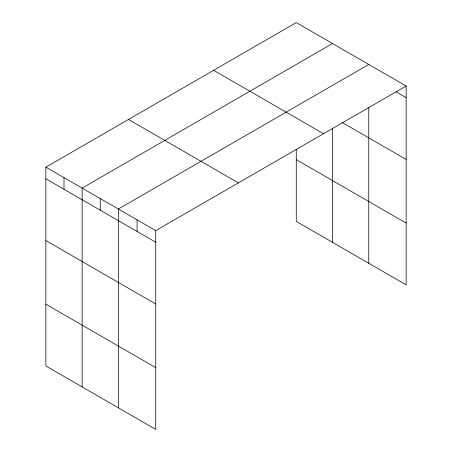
<?xml version="1.0" encoding="UTF-8"?>
<svg xmlns="http://www.w3.org/2000/svg" width="452" height="452" viewBox="0 0 452 452"><rect width="100%" height="100%" fill="white"/><g stroke="black" fill="none" stroke-linecap="round" stroke-linejoin="round"><path stroke-width="0.68" d="M368.775 107.678L368.775 263.267M296.269 149.149L296.269 221.407L406.133 284.833L406.133 86.027L296.269 22.6L45.867 167.167L45.867 365.973L155.731 429.4L155.731 230.593L45.867 167.167M332.519 43.533L82.123 188.1L82.123 386.901M368.775 64.461L118.379 209.027L118.379 407.834M155.731 230.593L406.133 86.027M395.89 91.745L406.133 97.655M342.192 122.509L406.133 159.426M213.638 70.309L323.502 133.735M296.269 159.635L406.133 223.068M128.498 119.458L238.362 182.89M45.867 178.794L155.731 242.221M45.867 240.56L155.731 303.993M45.867 304.202L155.731 367.634M332.519 128.119L332.519 242.334M137.058 219.813L137.058 231.441M100.254 198.564L100.254 210.191M63.998 177.63L63.998 189.258"/></g></svg>
